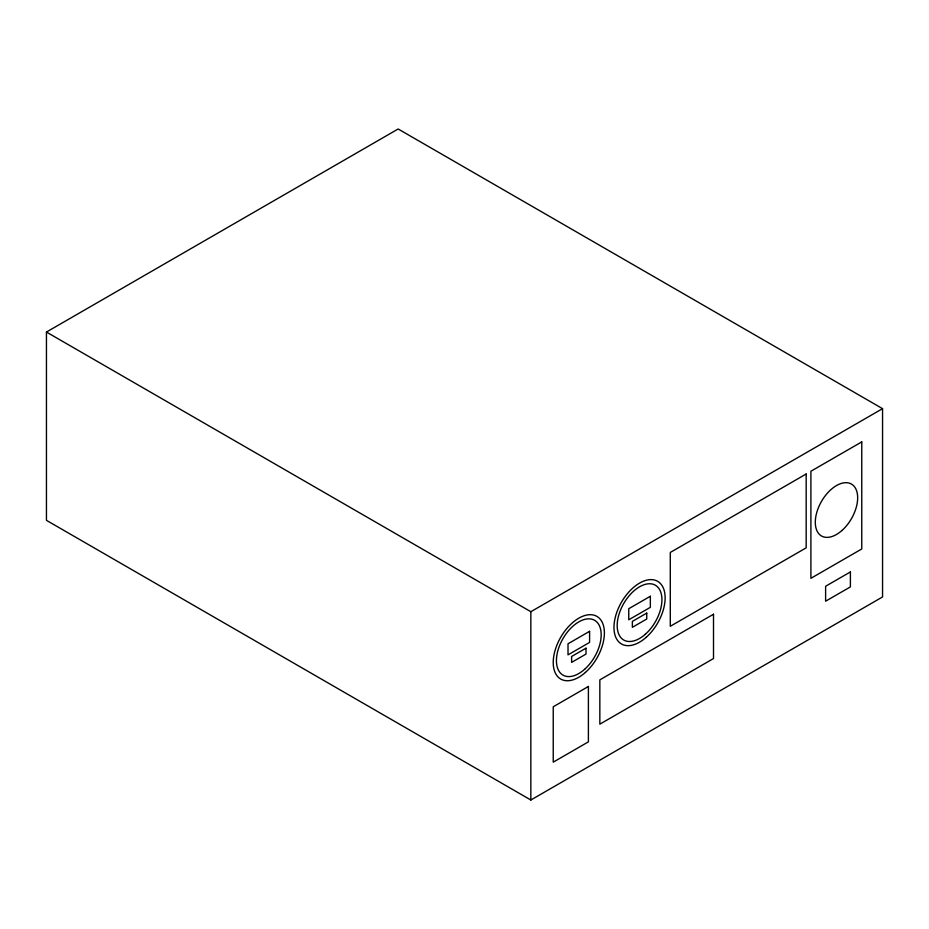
<?xml version="1.0" encoding="UTF-8"?>
<svg xmlns="http://www.w3.org/2000/svg" width="929" height="929" viewBox="0 0 929 929"><rect width="100%" height="100%" fill="white"/><g stroke="black" fill="none" stroke-linecap="round" stroke-linejoin="round"><path stroke-width="1.39" d="M46.45 332.048L398.158 128.992L882.55 408.655L882.55 596.952L530.842 800.008L46.45 520.345L46.45 332.048L530.842 611.712L882.55 408.655M530.842 611.712L530.842 800.008M806.175 473.999L670.285 552.453L670.285 626.297L806.175 547.843L806.175 473.999M861.764 441.89L810.901 471.247L810.901 578.314L861.764 548.958L861.764 441.89M589.59 631.325L568.014 643.785L568.014 654.864L589.59 642.404L589.59 631.325M650.346 596.255L628.759 608.716L628.759 619.794L650.346 607.334L650.346 596.255M586.002 648.175L571.614 656.478L571.614 662.389L586.002 654.074L586.002 648.175M646.747 613.094L632.359 621.408L632.359 627.319L646.747 619.004L646.747 613.094M588.394 686.473L553.231 706.783L553.231 762.163L588.394 741.853L588.394 686.473M713.507 614.243L599.844 679.865L599.844 724.167L713.507 658.545L713.507 614.243M850.395 571.95L825.614 586.257L825.614 601.202L850.395 586.896L850.395 571.95M585.421 672.422A36.173 20.879 -60 0 0 596.894 616.38A36.173 20.879 -60 0 0 554.102 654.33A36.173 20.879 -60 0 0 585.421 672.422M646.178 637.34A36.173 20.879 -60 0 0 657.639 581.31A36.173 20.879 -60 0 0 614.847 619.26A36.173 20.879 -60 0 0 646.178 637.34M841.964 530.482A29.96 17.291 -60 0 0 851.463 484.079A29.96 17.291 -60 0 0 816.022 515.502A29.96 17.291 -60 0 0 841.964 530.482M645.341 634.252A31.656 18.278 -60 0 0 655.375 585.224A31.656 18.278 -60 0 0 617.936 618.435A31.656 18.278 -60 0 0 645.341 634.252M584.596 669.333A31.656 18.278 -60 0 0 594.63 620.305A31.656 18.278 -60 0 0 557.191 653.505A31.656 18.278 -60 0 0 584.596 669.333"/></g></svg>
